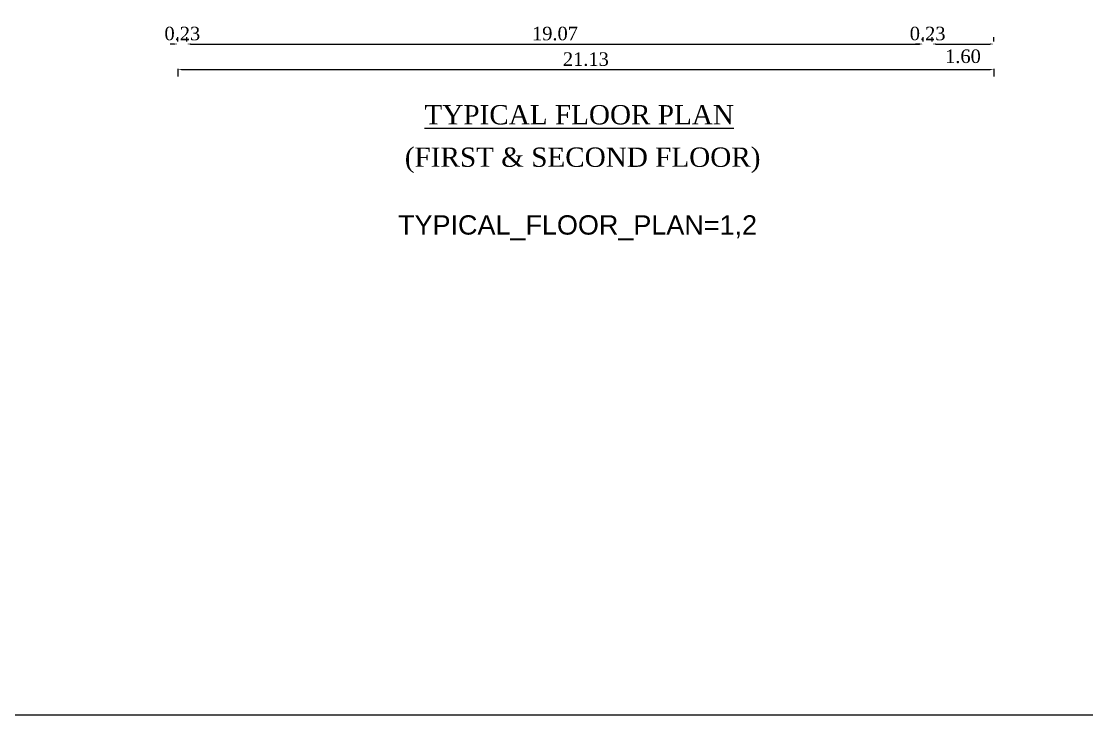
# Model space of a CAD drawing. Header units: metres. Extents: x 3592 to 3825, y 373 to 546.
# Drawn here: x 3697.28 to 3724.87, y 457.63 to 475.57 of the extents above; entities that cross this region are included whole.
import ezdxf

# ---------------------------------------------------------------- set-up
doc = ezdxf.new("R2010")
doc.units = ezdxf.units.M
doc.layers.get('Defpoints').update_dxf_attribs({"lineweight": 0})
doc.layers.add('BLK_1_FLR_1_BLT_UP_AREA', color=1, linetype='Continuous')
doc.styles.add('ANAND', font='times.ttf')
doc.styles.get("Standard").update_dxf_attribs({"font": 'arial.ttf'})
doc.dimstyles.new('V1', dxfattribs={"dimtxt": 0.23, "dimasz": 0.1, "dimexe": 0.18, "dimexo": 0.0625, "dimgap": 0.09, "dimtad": 1, "dimzin": 0, "dimdsep": 46, "dimtxsty": 'Standard', "dimcen": 0.09, "dimadec": 0, "dimazin": 0, "dimtfac": 1, "dimtix": 1, "dimtofl": 0, "dimtmove": 2, "dimatfit": 0, "dimfxl": 0, "dimtolj": 1, "dimtzin": 0, "dimarcsym": 0})

# ---------------------------------------------------------------- blocks, each defined once
blk = doc.blocks.new('*D114')
at = {"color": 0, "lineweight": -2}
for p, q in [((3701.338, 475.044), (3701.338, 475.162)), ((3701.566, 475.044), (3701.566, 475.162)), ((3701.238, 474.982), (3701.138, 474.982)), ((3701.666, 474.982), (3701.766, 474.982))]:
    blk.add_line(p, q, dxfattribs=at)
at = {"color": 0}
for points in [[(3701.238, 474.998), (3701.238, 474.965), (3701.338, 474.982)], [(3701.666, 474.998), (3701.666, 474.965), (3701.566, 474.982)]]:
    blk.add_solid(points, dxfattribs=at)
at = {"layer": 'Defpoints', "color": 0}
for p in [(3701.338, 474.982), (3701.566, 474.982), (3701.566, 474.982)]:
    blk.add_point(p, dxfattribs=at)
at = {"color": 0, "insert": (3701.452, 475.25), "char_height": 0.35, "attachment_point": 5, "style": 'ANAND'}
blk.add_mtext('\\A1;0.23', dxfattribs=at)
blk = doc.blocks.new('*D115')
at = {"color": 0, "lineweight": -2}
for p, q in [((3701.566, 475.044), (3701.566, 475.162)), ((3720.64, 475.044), (3720.64, 475.162)), ((3701.666, 474.982), (3720.54, 474.982))]:
    blk.add_line(p, q, dxfattribs=at)
at = {"color": 0}
for points in [[(3701.666, 474.998), (3701.666, 474.965), (3701.566, 474.982)], [(3720.54, 474.998), (3720.54, 474.965), (3720.64, 474.982)]]:
    blk.add_solid(points, dxfattribs=at)
at = {"layer": 'Defpoints', "color": 0}
for p in [(3701.566, 474.982), (3720.64, 474.982), (3720.64, 474.982)]:
    blk.add_point(p, dxfattribs=at)
at = {"color": 0, "insert": (3711.103, 475.25), "char_height": 0.35, "attachment_point": 5, "style": 'ANAND'}
blk.add_mtext('\\A1;19.07', dxfattribs=at)
blk = doc.blocks.new('*D116')
at = {"color": 0, "lineweight": -2}
for p, q in [((3720.64, 475.044), (3720.64, 475.162)), ((3720.869, 475.044), (3720.869, 475.162)), ((3720.54, 474.982), (3720.44, 474.982)), ((3720.969, 474.982), (3721.069, 474.982))]:
    blk.add_line(p, q, dxfattribs=at)
at = {"color": 0}
for points in [[(3720.54, 474.998), (3720.54, 474.965), (3720.64, 474.982)], [(3720.969, 474.998), (3720.969, 474.965), (3720.869, 474.982)]]:
    blk.add_solid(points, dxfattribs=at)
at = {"layer": 'Defpoints', "color": 0}
for p in [(3720.64, 474.982), (3720.869, 474.982), (3720.869, 474.982)]:
    blk.add_point(p, dxfattribs=at)
at = {"color": 0, "insert": (3720.754, 475.25), "char_height": 0.35, "attachment_point": 5, "style": 'ANAND'}
blk.add_mtext('\\A1;0.23', dxfattribs=at)
blk = doc.blocks.new('*D117')
at = {"color": 0, "lineweight": -2}
for p, q in [((3720.869, 475.044), (3720.869, 475.162)), ((3722.469, 475.044), (3722.469, 475.162)), ((3720.969, 474.982), (3722.369, 474.982))]:
    blk.add_line(p, q, dxfattribs=at)
at = {"color": 0}
for points in [[(3720.969, 474.998), (3720.969, 474.965), (3720.869, 474.982)], [(3722.369, 474.998), (3722.369, 474.965), (3722.469, 474.982)]]:
    blk.add_solid(points, dxfattribs=at)
at = {"layer": 'Defpoints', "color": 0}
for p in [(3720.869, 474.982), (3722.469, 474.982), (3722.469, 474.982)]:
    blk.add_point(p, dxfattribs=at)
at = {"color": 0, "insert": (3721.669, 474.662), "char_height": 0.35, "attachment_point": 5, "style": 'ANAND'}
blk.add_mtext('\\A1;1.60', dxfattribs=at)
blk = doc.blocks.new('*D118')
at = {"color": 0, "lineweight": -2}
for p, q in [((3701.338, 474.337), (3701.338, 474.14)), ((3701.438, 474.32), (3722.369, 474.32)), ((3722.469, 474.337), (3722.469, 474.14))]:
    blk.add_line(p, q, dxfattribs=at)
at = {"color": 0}
for points in [[(3701.438, 474.336), (3701.438, 474.303), (3701.338, 474.32)], [(3722.369, 474.336), (3722.369, 474.303), (3722.469, 474.32)]]:
    blk.add_solid(points, dxfattribs=at)
at = {"layer": 'Defpoints', "color": 0}
for p in [(3701.338, 474.4), (3722.469, 474.4), (3722.469, 474.32)]:
    blk.add_point(p, dxfattribs=at)
at = {"color": 0, "insert": (3711.903, 474.588), "char_height": 0.35, "attachment_point": 5, "style": 'ANAND'}
blk.add_mtext('\\A1;21.13', dxfattribs=at)

msp = doc.modelspace()

# ---------------------------------------------------------------- linework, layer by layer
msp.add_lwpolyline([(3751.99791, 525.94549), (3627.83337, 525.94549), (3627.83337, 457.62569), (3751.99791, 457.62569)], close=True)

# ---------------------------------------------------------------- texts
at = {"style": 'ANAND'}
for s, p in [('%%UTYPICAL FLOOR PLAN', (3707.72375, 472.90202)), ('(FIRST & SECOND FLOOR)', (3707.21429, 471.80343))]:
    msp.add_text(s, height=0.5, dxfattribs=at).set_placement(p)
at = {"layer": 'BLK_1_FLR_1_BLT_UP_AREA', "color": 18, "insert": (3707.03924, 470.54952), "char_height": 0.5, "attachment_point": 1}
msp.add_mtext_dynamic_manual_height_columns('TYPICAL_FLOOR_PLAN=1,2', width=10.5970681, gutter_width=0.9, heights=[0], dxfattribs=at)

# ---------------------------------------------------------------- dimensions: what is measured, and where the dimension line sits
for base, p1, p2, picture, middle in [((3701.56614, 474.98152), (3701.33754, 474.98152), (3701.56614, 474.98152), '*D114', (3701.45184, 475.25005)), ((3720.64014, 474.98152), (3701.56614, 474.98152), (3720.64014, 474.98152), '*D115', (3711.10314, 475.25005)), ((3720.86874, 474.98152), (3720.64014, 474.98152), (3720.86874, 474.98152), '*D116', (3720.75444, 475.25005)), ((3722.46894, 474.31969), (3701.33754, 474.39997), (3722.46894, 474.39997), '*D118', (3711.90324, 474.58823))]:
    dim = msp.add_linear_dim(base=base, p1=p1, p2=p2, dimstyle='V1', override={"dimtxt": 0.35, "dimtxsty": 'ANAND', "dimfxl": 75, "dimarcsym": 2})
    dim.commit()
    dim.dimension.update_dxf_attribs({"geometry": picture, "text_midpoint": middle})
dim = msp.add_linear_dim(base=(3722.46894, 474.98152), p1=(3720.86874, 474.98152), p2=(3722.46894, 474.98152), dimstyle='V1', override={"dimtxt": 0.35, "dimtxsty": 'ANAND', "dimfxl": 75, "dimarcsym": 2})
dim.commit()
dim.dimension.update_dxf_attribs({"geometry": '*D117', "text_midpoint": (3721.66884, 474.6624), "dimtype": 160})

doc.saveas('drawing.dxf')
